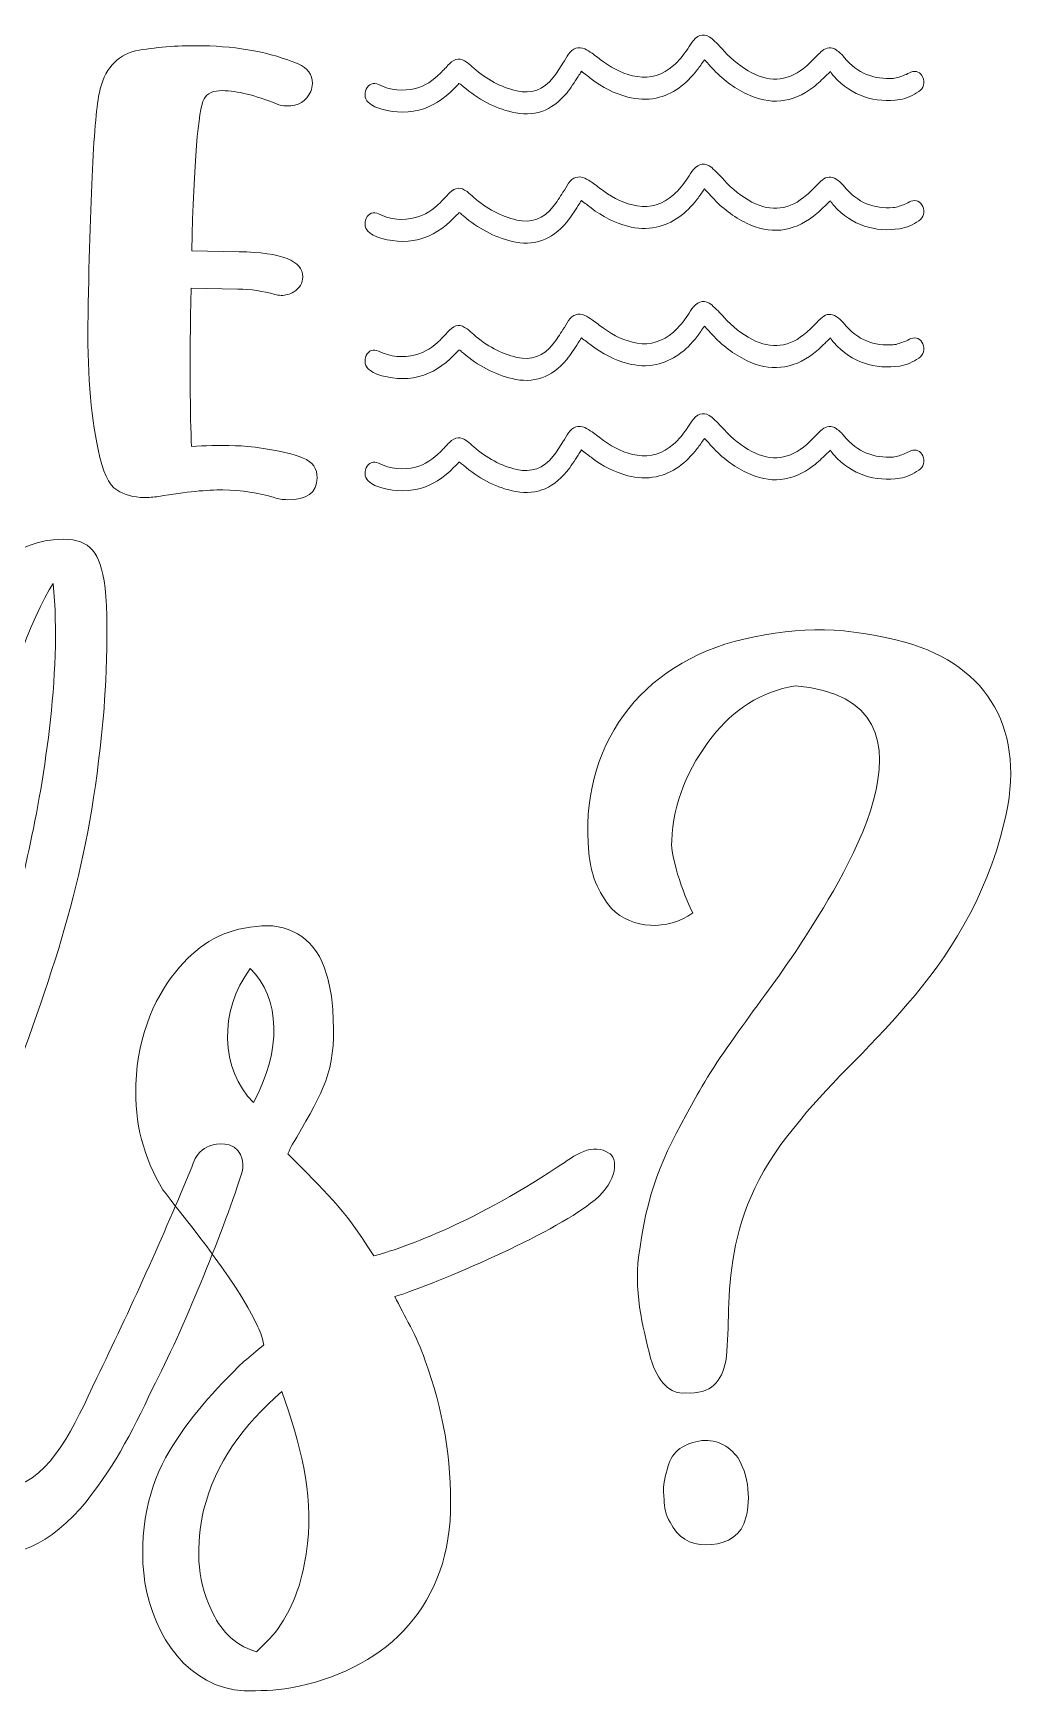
# Model space of a CAD drawing. Header units: inches. Extents: x 0.16 to 5.6, y -5.13 to -0.86.
# Drawn here: x 4.411 to 5.6, y -5.129 to -3.144 of the extents above; entities that cross this region are included whole.
import ezdxf

# ---------------------------------------------------------------- set-up
doc = ezdxf.new("R2010")
doc.units = ezdxf.units.IN
doc.header["$MEASUREMENT"] = 0
doc.layers.add('Layer 1', color=7, linetype='Continuous')

# ---------------------------------------------------------------- blocks, each defined once
blk = doc.blocks.new('block 194')
at = {"layer": 'Layer 1', "lineweight": 0}
blk.add_open_spline([(4.5432, -3.6997), (4.5309, -3.6995), (4.5201, -3.6965), (4.5106, -3.6906), (4.5012, -3.6848), (4.4937, -3.6687), (4.4882, -3.6423), (4.4791, -3.5989), (4.4751, -3.5452), (4.4762, -3.4814), (4.4789, -3.3274), (4.4838, -3.237), (4.4908, -3.2103), (4.4978, -3.1835), (4.5134, -3.1681), (4.5373, -3.164), (4.5613, -3.16), (4.5867, -3.1582), (4.6135, -3.1587), (4.6568, -3.1594), (4.6949, -3.1667), (4.7278, -3.1804), (4.7393, -3.1854), (4.745, -3.1932), (4.7448, -3.204), (4.7448, -3.2072), (4.7441, -3.2104), (4.7429, -3.2133), (4.7376, -3.2252), (4.7279, -3.231), (4.7139, -3.2307), (4.7097, -3.2307), (4.7057, -3.2298), (4.7019, -3.2283), (4.6764, -3.218), (4.6548, -3.2127), (4.6372, -3.2124), (4.6262, -3.2122), (4.6188, -3.2155), (4.6151, -3.2223), (4.608, -3.2362), (4.6031, -3.2969), (4.6003, -3.4043), (4.6003, -3.4043), (4.6572, -3.4053), (4.6572, -3.4053), (4.7082, -3.4062), (4.7335, -3.4162), (4.7332, -3.4353), (4.733, -3.443), (4.7295, -3.4491), (4.7226, -3.4534), (4.7177, -3.4563), (4.7126, -3.4577), (4.7073, -3.4576), (4.7049, -3.4576), (4.7024, -3.4573), (4.6997, -3.4566), (4.686, -3.4525), (4.6713, -3.4503), (4.6555, -3.45), (4.6555, -3.45), (4.5995, -3.449), (4.5995, -3.449), (4.5979, -3.5398), (4.5982, -3.6029), (4.6002, -3.6385), (4.6152, -3.6375), (4.6326, -3.6373), (4.6526, -3.6376), (4.6613, -3.6377), (4.6724, -3.6388), (4.6862, -3.6409), (4.7064, -3.6439), (4.7222, -3.6478), (4.7336, -3.6524), (4.745, -3.6571), (4.7507, -3.665), (4.7505, -3.676), (4.7502, -3.6939), (4.7382, -3.7027), (4.7146, -3.7023), (4.7093, -3.7022), (4.7041, -3.7013), (4.699, -3.6998), (4.6809, -3.6941), (4.6604, -3.691), (4.6374, -3.6906), (4.6192, -3.6903), (4.5937, -3.6928), (4.5611, -3.6983), (4.5545, -3.6993), (4.5486, -3.6998), (4.5432, -3.6997)], degree=3, knots=[0, 0, 0, 0, 1, 1, 1, 2, 2, 2, 3, 3, 3, 4, 4, 4, 5, 5, 5, 6, 6, 6, 7, 7, 7, 8, 8, 8, 9, 9, 9, 10, 10, 10, 11, 11, 11, 12, 12, 12, 13, 13, 13, 14, 14, 14, 15, 15, 15, 16, 16, 16, 17, 17, 17, 18, 18, 18, 19, 19, 19, 20, 20, 20, 21, 21, 21, 22, 22, 22, 23, 23, 23, 24, 24, 24, 25, 25, 25, 26, 26, 26, 27, 27, 27, 28, 28, 28, 29, 29, 29, 30, 30, 30, 31, 31, 31, 31], dxfattribs=at)
blk = doc.blocks.new('block 193')
at = {"layer": 'Layer 1'}
blk.add_blockref('block 194', (0, 0), dxfattribs=at)
blk = doc.blocks.new('block 180')
at = {"layer": 'Layer 1'}
blk.add_blockref('block 193', (0, 0), dxfattribs=at)
blk = doc.blocks.new('block 209')
at = {"layer": 'Layer 1', "lineweight": 0}
for points, knots in [([(4.4867, -4.7539), (4.5246, -4.6764), (4.5678, -4.5809), (4.6003, -4.5016), (4.6039, -4.489), (4.6147, -4.4692), (4.6453, -4.4746), (4.6633, -4.48), (4.6633, -4.5034), (4.6597, -4.5106), (4.6345, -4.5863), (4.5912, -4.6944), (4.5534, -4.7665), (4.5282, -4.8205), (4.5048, -4.8656), (4.4669, -4.9106), (4.3786, -5.0097), (4.2777, -4.9665), (4.2291, -4.8602), (4.2201, -4.8386), (4.2111, -4.8133), (4.2057, -4.7737), (4.1967, -4.7845), (4.1588, -4.871), (4.1372, -4.8962), (4.103, -4.9358), (4.0579, -4.9539), (4.0039, -4.9521), (3.9354, -4.9521), (3.867, -4.9178), (3.8381, -4.8584), (3.8183, -4.8151), (3.7714, -4.6151), (3.9156, -4.4187), (3.9786, -4.3322), (4.0579, -4.28), (4.184, -4.3503), (4.1859, -4.3449), (4.1894, -4.3106), (4.1913, -4.3034), (4.2057, -4.2025), (4.2201, -4.0998), (4.2489, -3.9989), (4.2723, -3.9142), (4.3282, -3.7611), (4.4345, -3.7503), (4.4705, -3.7467), (4.4867, -3.7575), (4.4939, -3.7917), (4.503, -3.8278), (4.4976, -3.9322), (4.4939, -3.9683), (4.4777, -4.1413), (4.4435, -4.2422), (4.384, -4.4043), (4.3624, -4.4656), (4.3372, -4.525), (4.312, -4.5845), (4.3102, -4.5935), (4.3066, -4.6043), (4.3066, -4.6133), (4.3084, -4.6854), (4.3372, -4.8746), (4.384, -4.8854), (4.4327, -4.8728), (4.4597, -4.8115), (4.4867, -4.7539)], [0, 0, 0, 0, 1, 1, 1, 2, 2, 2, 3, 3, 3, 4, 4, 4, 5, 5, 5, 6, 6, 6, 7, 7, 7, 8, 8, 8, 9, 9, 9, 10, 10, 10, 11, 11, 11, 12, 12, 12, 13, 13, 13, 14, 14, 14, 15, 15, 15, 16, 16, 16, 17, 17, 17, 18, 18, 18, 19, 19, 19, 20, 20, 20, 21, 21, 21, 22, 22, 22, 22]), ([(4.4039, -4.1286), (4.4219, -4.0476), (4.4453, -3.9124), (4.4345, -3.8025), (4.4093, -3.8404), (4.3714, -3.9467), (4.357, -4.0079), (4.3318, -4.1178), (4.3192, -4.2133), (4.3102, -4.3286), (4.3102, -4.3539), (4.3084, -4.3773), (4.3084, -4.4025), (4.3102, -4.4025), (4.3786, -4.253), (4.4039, -4.1286)], [0, 0, 0, 0, 1, 1, 1, 2, 2, 2, 3, 3, 3, 4, 4, 4, 5, 5, 5, 5]), ([(4.0976, -4.844), (4.1264, -4.8025), (4.1426, -4.7719), (4.1678, -4.7124), (4.1714, -4.7016), (4.1732, -4.6638), (4.1714, -4.6476), (4.1606, -4.5665), (4.1624, -4.516), (4.1642, -4.4458), (4.1642, -4.4187), (4.1516, -4.4025), (4.1318, -4.3935), (4.0778, -4.3701), (4.0075, -4.5016), (3.9949, -4.5377), (3.9732, -4.5953), (3.957, -4.7142), (3.9823, -4.7989), (3.9877, -4.8187), (4.0093, -4.8656), (4.0345, -4.8782), (4.0507, -4.8854), (4.0832, -4.862), (4.0976, -4.844)], [0, 0, 0, 0, 1, 1, 1, 2, 2, 2, 3, 3, 3, 4, 4, 4, 5, 5, 5, 6, 6, 6, 7, 7, 7, 8, 8, 8, 8])]:
    blk.add_open_spline(points, degree=3, knots=knots, dxfattribs=at)
blk = doc.blocks.new('block 208')
at = {"layer": 'Layer 1'}
blk.add_blockref('block 209', (0, 0), dxfattribs=at)
blk = doc.blocks.new('block 211')
at = {"layer": 'Layer 1', "lineweight": 0}
for points, knots in [([(5.0777, -4.5448), (5.0326, -4.5809), (4.8957, -4.6404), (4.8434, -4.6566), (4.8542, -4.6782), (4.8704, -4.7052), (4.8795, -4.7322), (4.9011, -4.7917), (4.9119, -4.8512), (4.9101, -4.9142), (4.9065, -5.0331), (4.8272, -5.1052), (4.7191, -5.125), (4.6993, -5.1286), (4.6813, -5.1286), (4.6632, -5.1286), (4.5966, -5.125), (4.5551, -5.0638), (4.5443, -4.9989), (4.5353, -4.9376), (4.5497, -4.8818), (4.5732, -4.8421), (4.5966, -4.8025), (4.6272, -4.7683), (4.6632, -4.734), (4.6704, -4.7286), (4.6777, -4.7214), (4.6867, -4.7142), (4.6849, -4.707), (4.6831, -4.6998), (4.6795, -4.6926), (4.6524, -4.6331), (4.5822, -4.5521), (4.5659, -4.5286), (4.5425, -4.4908), (4.5317, -4.4476), (4.5335, -4.4025), (4.5353, -4.3412), (4.5588, -4.2926), (4.5858, -4.262), (4.611, -4.2331), (4.638, -4.2169), (4.6777, -4.2133), (4.7137, -4.2079), (4.7461, -4.2259), (4.7588, -4.262), (4.7659, -4.2818), (4.7696, -4.3034), (4.7696, -4.325), (4.7731, -4.3863), (4.7569, -4.4115), (4.7263, -4.4656), (4.7227, -4.471), (4.7191, -4.4764), (4.7155, -4.4854), (4.7605, -4.5323), (4.7804, -4.5467), (4.8182, -4.6079), (4.8507, -4.5989), (4.9317, -4.5719), (5.038, -4.5016), (5.0596, -4.4872), (5.0795, -4.471), (5.1011, -4.4854), (5.1119, -4.4944), (5.1083, -4.5232), (5.0777, -4.5448)], [0, 0, 0, 0, 1, 1, 1, 2, 2, 2, 3, 3, 3, 4, 4, 4, 5, 5, 5, 6, 6, 6, 7, 7, 7, 8, 8, 8, 9, 9, 9, 10, 10, 10, 11, 11, 11, 12, 12, 12, 13, 13, 13, 14, 14, 14, 15, 15, 15, 16, 16, 16, 17, 17, 17, 18, 18, 18, 19, 19, 19, 20, 20, 20, 21, 21, 21, 22, 22, 22, 22]), ([(4.6741, -4.4241), (4.7083, -4.3629), (4.7065, -4.298), (4.6704, -4.2638), (4.6326, -4.3142), (4.6344, -4.3845), (4.6741, -4.4241)], [0, 0, 0, 0, 1, 1, 1, 2, 2, 2, 2]), ([(4.7083, -4.7701), (4.6615, -4.8115), (4.629, -4.8548), (4.6146, -4.9124), (4.6056, -4.9539), (4.6056, -4.9935), (4.6236, -5.0313), (4.6344, -5.0548), (4.6488, -5.0728), (4.6777, -5.0818), (4.6885, -5.071), (4.6993, -5.062), (4.7065, -5.0494), (4.7263, -5.0205), (4.7353, -4.9863), (4.7389, -4.9521), (4.7461, -4.8908), (4.7299, -4.8331), (4.7083, -4.7701)], [0, 0, 0, 0, 1, 1, 1, 2, 2, 2, 3, 3, 3, 4, 4, 4, 5, 5, 5, 6, 6, 6, 6])]:
    blk.add_open_spline(points, degree=3, knots=knots, dxfattribs=at)
blk = doc.blocks.new('block 210')
at = {"layer": 'Layer 1'}
blk.add_blockref('block 211', (0, 0), dxfattribs=at)
blk = doc.blocks.new('block 213')
at = {"layer": 'Layer 1', "lineweight": 0}
for points, knots in [([(5.5731, -4.089), (5.528, -4.2746), (5.3929, -4.3611), (5.3226, -4.453), (5.2253, -4.5683), (5.2488, -4.671), (5.2397, -4.734), (5.2343, -4.7575), (5.2235, -4.7737), (5.1911, -4.7719), (5.1731, -4.7737), (5.1587, -4.7593), (5.1496, -4.7304), (5.1407, -4.6926), (5.128, -4.6494), (5.137, -4.5971), (5.1479, -4.5214), (5.1677, -4.4818), (5.2055, -4.4151), (5.2343, -4.3611), (5.301, -4.28), (5.3334, -4.2277), (5.3677, -4.1737), (5.5244, -3.9413), (5.3226, -3.9251), (5.2812, -3.9322), (5.2488, -3.9539), (5.2235, -3.9863), (5.1947, -4.0223), (5.1767, -4.0656), (5.1749, -4.1106), (5.1731, -4.1322), (5.1929, -4.1845), (5.2001, -4.1971), (5.1695, -4.2187), (5.128, -4.2169), (5.1028, -4.1917), (5.0866, -4.1719), (5.0776, -4.1503), (5.0758, -4.125), (5.0632, -3.9989), (5.137, -3.898), (5.2614, -3.8692), (5.3298, -3.853), (5.3857, -3.8548), (5.4542, -3.8728), (5.555, -3.9016), (5.6001, -3.9791), (5.5731, -4.089)], [0, 0, 0, 0, 1, 1, 1, 2, 2, 2, 3, 3, 3, 4, 4, 4, 5, 5, 5, 6, 6, 6, 7, 7, 7, 8, 8, 8, 9, 9, 9, 10, 10, 10, 11, 11, 11, 12, 12, 12, 13, 13, 13, 14, 14, 14, 15, 15, 15, 16, 16, 16, 16]), ([(5.2542, -4.8494), (5.2704, -4.8764), (5.2686, -4.9106), (5.2614, -4.9286), (5.2542, -4.9467), (5.2343, -4.9539), (5.2163, -4.9539), (5.1965, -4.9539), (5.1821, -4.9449), (5.1731, -4.9268), (5.1677, -4.9178), (5.1659, -4.9088), (5.1659, -4.8998), (5.1641, -4.8872), (5.1659, -4.8746), (5.1695, -4.8638), (5.1731, -4.844), (5.1875, -4.8331), (5.2073, -4.8295), (5.2271, -4.8259), (5.2434, -4.8349), (5.2542, -4.8494)], [0, 0, 0, 0, 1, 1, 1, 2, 2, 2, 3, 3, 3, 4, 4, 4, 5, 5, 5, 6, 6, 6, 7, 7, 7, 7])]:
    blk.add_open_spline(points, degree=3, knots=knots, dxfattribs=at)
blk = doc.blocks.new('block 212')
at = {"layer": 'Layer 1'}
blk.add_blockref('block 213', (0, 0), dxfattribs=at)
blk = doc.blocks.new('block 195')
at = {"layer": 'Layer 1'}
for name in ['block 208', 'block 212', 'block 210']:
    blk.add_blockref(name, (0, 0), dxfattribs=at)
blk = doc.blocks.new('block 287')
at = {"layer": 'Layer 1', "lineweight": 0}
blk.add_open_spline([(5.2233, -3.6388), (5.2354, -3.652), (5.2491, -3.6624), (5.2644, -3.6698), (5.2923, -3.6834), (5.3193, -3.681), (5.3448, -3.6615), (5.3501, -3.6574), (5.355, -3.6524), (5.36, -3.6477), (5.3615, -3.6464), (5.3629, -3.645), (5.365, -3.6429), (5.3665, -3.6451), (5.3675, -3.647), (5.3689, -3.6485), (5.3913, -3.6729), (5.4182, -3.6809), (5.4482, -3.6765), (5.4563, -3.6754), (5.4637, -3.6716), (5.4708, -3.667), (5.4765, -3.6633), (5.4783, -3.6561), (5.4757, -3.6499), (5.4731, -3.644), (5.4673, -3.6413), (5.4614, -3.6436), (5.4589, -3.6446), (5.4566, -3.6462), (5.4541, -3.6471), (5.4495, -3.6487), (5.4448, -3.6509), (5.44, -3.6512), (5.4175, -3.6526), (5.3975, -3.6457), (5.3816, -3.6261), (5.3788, -3.6227), (5.3754, -3.6195), (5.3718, -3.6171), (5.3662, -3.6133), (5.3604, -3.6139), (5.355, -3.6182), (5.353, -3.6198), (5.3512, -3.6217), (5.3493, -3.6235), (5.3451, -3.6277), (5.341, -3.6321), (5.3366, -3.6361), (5.3162, -3.6541), (5.2943, -3.6568), (5.271, -3.6445), (5.2587, -3.638), (5.2476, -3.6293), (5.2378, -3.6184), (5.233, -3.6131), (5.2281, -3.6079), (5.2228, -3.6034), (5.2153, -3.597), (5.2075, -3.5981), (5.201, -3.6057), (5.1985, -3.6088), (5.1963, -3.6122), (5.1941, -3.6156), (5.1891, -3.6232), (5.1836, -3.6301), (5.177, -3.6359), (5.1641, -3.6472), (5.1497, -3.6518), (5.1336, -3.6491), (5.119, -3.6466), (5.1056, -3.6404), (5.0932, -3.6313), (5.0887, -3.628), (5.0842, -3.6243), (5.0796, -3.6211), (5.0768, -3.6191), (5.0739, -3.6172), (5.0708, -3.6159), (5.0632, -3.6127), (5.0565, -3.6149), (5.0515, -3.6221), (5.0491, -3.6255), (5.0471, -3.6293), (5.0448, -3.6329), (5.041, -3.6387), (5.0374, -3.6447), (5.0332, -3.6501), (5.0214, -3.6652), (5.0065, -3.6699), (4.9895, -3.6661), (4.9704, -3.6618), (4.9534, -3.6523), (4.9379, -3.639), (4.9352, -3.6367), (4.9327, -3.6342), (4.9299, -3.6321), (4.9222, -3.6262), (4.9159, -3.6267), (4.9089, -3.6337), (4.9052, -3.6374), (4.9017, -3.6413), (4.898, -3.645), (4.8892, -3.6536), (4.8796, -3.6605), (4.8682, -3.6632), (4.8531, -3.6669), (4.8383, -3.6658), (4.824, -3.6587), (4.818, -3.6556), (4.8119, -3.658), (4.8091, -3.6641), (4.8063, -3.6701), (4.8079, -3.6774), (4.8134, -3.6814), (4.816, -3.6834), (4.8189, -3.6851), (4.8218, -3.6861), (4.8384, -3.6919), (4.8551, -3.6934), (4.8721, -3.6892), (4.8883, -3.6853), (4.902, -3.6759), (4.9143, -3.6635), (4.9164, -3.6614), (4.9184, -3.6593), (4.9203, -3.6574), (4.9209, -3.6575), (4.9211, -3.6575), (4.9212, -3.6576), (4.9227, -3.6588), (4.9241, -3.6599), (4.9255, -3.6611), (4.9431, -3.6759), (4.9624, -3.6866), (4.9838, -3.6916), (5.0091, -3.6977), (5.0313, -3.6906), (5.0493, -3.6687), (5.0543, -3.6626), (5.0585, -3.6555), (5.063, -3.6488), (5.0642, -3.647), (5.0654, -3.645), (5.0668, -3.6427), (5.0709, -3.6458), (5.0747, -3.6487), (5.0784, -3.6515), (5.0919, -3.6619), (5.1065, -3.6694), (5.1224, -3.6735), (5.1336, -3.6764), (5.1449, -3.6771), (5.1563, -3.6747), (5.1762, -3.6705), (5.1921, -3.6582), (5.2054, -3.6411), (5.2083, -3.6374), (5.211, -3.6334), (5.2142, -3.6288), (5.2175, -3.6324), (5.2204, -3.6356), (5.2233, -3.6388)], degree=3, knots=[0, 0, 0, 0, 1, 1, 1, 2, 2, 2, 3, 3, 3, 4, 4, 4, 5, 5, 5, 6, 6, 6, 7, 7, 7, 8, 8, 8, 9, 9, 9, 10, 10, 10, 11, 11, 11, 12, 12, 12, 13, 13, 13, 14, 14, 14, 15, 15, 15, 16, 16, 16, 17, 17, 17, 18, 18, 18, 19, 19, 19, 20, 20, 20, 21, 21, 21, 22, 22, 22, 23, 23, 23, 24, 24, 24, 25, 25, 25, 26, 26, 26, 27, 27, 27, 28, 28, 28, 29, 29, 29, 30, 30, 30, 31, 31, 31, 32, 32, 32, 33, 33, 33, 34, 34, 34, 35, 35, 35, 36, 36, 36, 37, 37, 37, 38, 38, 38, 39, 39, 39, 40, 40, 40, 41, 41, 41, 42, 42, 42, 43, 43, 43, 44, 44, 44, 45, 45, 45, 46, 46, 46, 47, 47, 47, 48, 48, 48, 49, 49, 49, 50, 50, 50, 51, 51, 51, 52, 52, 52, 53, 53, 53, 54, 54, 54, 54], dxfattribs=at)
blk = doc.blocks.new('block 286')
at = {"layer": 'Layer 1'}
blk.add_blockref('block 287', (0, 0), dxfattribs=at)
blk = doc.blocks.new('block 289')
at = {"layer": 'Layer 1', "lineweight": 0}
blk.add_open_spline([(5.2233, -3.5044), (5.2354, -3.5176), (5.2491, -3.528), (5.2644, -3.5355), (5.2923, -3.5491), (5.3193, -3.5467), (5.3448, -3.5272), (5.3501, -3.5231), (5.355, -3.518), (5.36, -3.5134), (5.3615, -3.5121), (5.3629, -3.5106), (5.365, -3.5086), (5.3665, -3.5107), (5.3675, -3.5127), (5.3689, -3.5142), (5.3913, -3.5385), (5.4182, -3.5466), (5.4482, -3.5422), (5.4563, -3.541), (5.4637, -3.5372), (5.4708, -3.5327), (5.4765, -3.529), (5.4783, -3.5218), (5.4757, -3.5156), (5.4731, -3.5096), (5.4673, -3.507), (5.4614, -3.5093), (5.4589, -3.5103), (5.4566, -3.5119), (5.4541, -3.5127), (5.4495, -3.5143), (5.4448, -3.5165), (5.44, -3.5168), (5.4175, -3.5183), (5.3975, -3.5114), (5.3816, -3.4918), (5.3788, -3.4883), (5.3754, -3.4852), (5.3718, -3.4828), (5.3662, -3.479), (5.3604, -3.4796), (5.355, -3.4839), (5.353, -3.4855), (5.3512, -3.4874), (5.3493, -3.4892), (5.3451, -3.4934), (5.341, -3.4978), (5.3366, -3.5017), (5.3162, -3.5198), (5.2943, -3.5225), (5.271, -3.5101), (5.2587, -3.5036), (5.2476, -3.495), (5.2378, -3.4841), (5.233, -3.4788), (5.2281, -3.4735), (5.2228, -3.469), (5.2153, -3.4627), (5.2075, -3.4637), (5.201, -3.4714), (5.1985, -3.4744), (5.1963, -3.4779), (5.1941, -3.4813), (5.1891, -3.4888), (5.1836, -3.4958), (5.177, -3.5016), (5.1641, -3.5128), (5.1497, -3.5175), (5.1336, -3.5148), (5.119, -3.5123), (5.1056, -3.506), (5.0932, -3.497), (5.0887, -3.4936), (5.0842, -3.49), (5.0796, -3.4868), (5.0768, -3.4848), (5.0739, -3.4829), (5.0708, -3.4816), (5.0632, -3.4784), (5.0565, -3.4806), (5.0515, -3.4877), (5.0491, -3.4912), (5.0471, -3.495), (5.0448, -3.4986), (5.041, -3.5043), (5.0374, -3.5103), (5.0332, -3.5157), (5.0214, -3.5309), (5.0065, -3.5356), (4.9895, -3.5318), (4.9704, -3.5275), (4.9534, -3.5179), (4.9379, -3.5046), (4.9352, -3.5024), (4.9327, -3.4999), (4.9299, -3.4978), (4.9222, -3.4919), (4.9159, -3.4924), (4.9089, -3.4994), (4.9052, -3.5031), (4.9017, -3.507), (4.898, -3.5107), (4.8892, -3.5193), (4.8796, -3.5261), (4.8682, -3.5289), (4.8531, -3.5326), (4.8383, -3.5315), (4.824, -3.5243), (4.818, -3.5213), (4.8119, -3.5237), (4.8091, -3.5297), (4.8063, -3.5357), (4.8079, -3.5431), (4.8134, -3.5471), (4.816, -3.5491), (4.8189, -3.5507), (4.8218, -3.5518), (4.8384, -3.5576), (4.8551, -3.5591), (4.8721, -3.5549), (4.8883, -3.5509), (4.902, -3.5416), (4.9143, -3.5292), (4.9164, -3.5271), (4.9184, -3.525), (4.9203, -3.5231), (4.9209, -3.5232), (4.9211, -3.5232), (4.9212, -3.5233), (4.9227, -3.5244), (4.9241, -3.5256), (4.9255, -3.5268), (4.9431, -3.5416), (4.9624, -3.5522), (4.9838, -3.5573), (5.0091, -3.5634), (5.0313, -3.5563), (5.0493, -3.5344), (5.0543, -3.5283), (5.0585, -3.5212), (5.063, -3.5145), (5.0642, -3.5126), (5.0654, -3.5106), (5.0668, -3.5084), (5.0709, -3.5115), (5.0747, -3.5143), (5.0784, -3.5172), (5.0919, -3.5276), (5.1065, -3.5351), (5.1224, -3.5392), (5.1336, -3.5421), (5.1449, -3.5428), (5.1563, -3.5404), (5.1762, -3.5361), (5.1921, -3.5239), (5.2054, -3.5068), (5.2083, -3.503), (5.211, -3.4991), (5.2142, -3.4945), (5.2175, -3.4981), (5.2204, -3.5013), (5.2233, -3.5044)], degree=3, knots=[0, 0, 0, 0, 1, 1, 1, 2, 2, 2, 3, 3, 3, 4, 4, 4, 5, 5, 5, 6, 6, 6, 7, 7, 7, 8, 8, 8, 9, 9, 9, 10, 10, 10, 11, 11, 11, 12, 12, 12, 13, 13, 13, 14, 14, 14, 15, 15, 15, 16, 16, 16, 17, 17, 17, 18, 18, 18, 19, 19, 19, 20, 20, 20, 21, 21, 21, 22, 22, 22, 23, 23, 23, 24, 24, 24, 25, 25, 25, 26, 26, 26, 27, 27, 27, 28, 28, 28, 29, 29, 29, 30, 30, 30, 31, 31, 31, 32, 32, 32, 33, 33, 33, 34, 34, 34, 35, 35, 35, 36, 36, 36, 37, 37, 37, 38, 38, 38, 39, 39, 39, 40, 40, 40, 41, 41, 41, 42, 42, 42, 43, 43, 43, 44, 44, 44, 45, 45, 45, 46, 46, 46, 47, 47, 47, 48, 48, 48, 49, 49, 49, 50, 50, 50, 51, 51, 51, 52, 52, 52, 53, 53, 53, 54, 54, 54, 54], dxfattribs=at)
blk = doc.blocks.new('block 288')
at = {"layer": 'Layer 1'}
blk.add_blockref('block 289', (0, 0), dxfattribs=at)
blk = doc.blocks.new('block 291')
at = {"layer": 'Layer 1', "lineweight": 0}
blk.add_open_spline([(5.2233, -3.3401), (5.2354, -3.3532), (5.2491, -3.3637), (5.2644, -3.3711), (5.2923, -3.3847), (5.3193, -3.3823), (5.3448, -3.3628), (5.3501, -3.3587), (5.355, -3.3537), (5.36, -3.349), (5.3615, -3.3477), (5.3629, -3.3463), (5.365, -3.3442), (5.3665, -3.3464), (5.3675, -3.3483), (5.3689, -3.3498), (5.3913, -3.3742), (5.4182, -3.3822), (5.4482, -3.3778), (5.4563, -3.3767), (5.4637, -3.3729), (5.4708, -3.3683), (5.4765, -3.3646), (5.4783, -3.3574), (5.4757, -3.3512), (5.4731, -3.3453), (5.4673, -3.3426), (5.4614, -3.3449), (5.4589, -3.3459), (5.4566, -3.3475), (5.4541, -3.3484), (5.4495, -3.35), (5.4448, -3.3522), (5.44, -3.3525), (5.4175, -3.3539), (5.3975, -3.347), (5.3816, -3.3274), (5.3788, -3.324), (5.3754, -3.3208), (5.3718, -3.3184), (5.3662, -3.3146), (5.3604, -3.3152), (5.355, -3.3195), (5.353, -3.3211), (5.3512, -3.323), (5.3493, -3.3248), (5.3451, -3.329), (5.341, -3.3334), (5.3366, -3.3373), (5.3162, -3.3554), (5.2943, -3.3581), (5.271, -3.3458), (5.2587, -3.3392), (5.2476, -3.3306), (5.2378, -3.3197), (5.233, -3.3144), (5.2281, -3.3092), (5.2228, -3.3046), (5.2153, -3.2983), (5.2075, -3.2993), (5.201, -3.307), (5.1985, -3.31), (5.1963, -3.3135), (5.1941, -3.3169), (5.1891, -3.3245), (5.1836, -3.3314), (5.177, -3.3372), (5.1641, -3.3485), (5.1497, -3.3531), (5.1336, -3.3504), (5.119, -3.3479), (5.1056, -3.3417), (5.0932, -3.3326), (5.0887, -3.3293), (5.0842, -3.3256), (5.0796, -3.3224), (5.0768, -3.3204), (5.0739, -3.3185), (5.0708, -3.3172), (5.0632, -3.314), (5.0565, -3.3162), (5.0515, -3.3234), (5.0491, -3.3268), (5.0471, -3.3306), (5.0448, -3.3342), (5.041, -3.34), (5.0374, -3.346), (5.0332, -3.3513), (5.0214, -3.3665), (5.0065, -3.3712), (4.9895, -3.3674), (4.9704, -3.3631), (4.9534, -3.3535), (4.9379, -3.3403), (4.9352, -3.338), (4.9327, -3.3355), (4.9299, -3.3334), (4.9222, -3.3275), (4.9159, -3.328), (4.9089, -3.335), (4.9052, -3.3387), (4.9017, -3.3426), (4.898, -3.3463), (4.8892, -3.3549), (4.8796, -3.3618), (4.8682, -3.3645), (4.8531, -3.3682), (4.8383, -3.3671), (4.824, -3.3599), (4.818, -3.3569), (4.8119, -3.3593), (4.8091, -3.3654), (4.8063, -3.3714), (4.8079, -3.3787), (4.8134, -3.3827), (4.816, -3.3847), (4.8189, -3.3863), (4.8218, -3.3874), (4.8384, -3.3932), (4.8551, -3.3947), (4.8721, -3.3905), (4.8883, -3.3866), (4.902, -3.3772), (4.9143, -3.3648), (4.9164, -3.3627), (4.9184, -3.3606), (4.9203, -3.3587), (4.9209, -3.3588), (4.9211, -3.3588), (4.9212, -3.3589), (4.9227, -3.36), (4.9241, -3.3612), (4.9255, -3.3624), (4.9431, -3.3772), (4.9624, -3.3878), (4.9838, -3.3929), (5.0091, -3.399), (5.0313, -3.3919), (5.0493, -3.37), (5.0543, -3.3639), (5.0585, -3.3568), (5.063, -3.3501), (5.0642, -3.3483), (5.0654, -3.3463), (5.0668, -3.344), (5.0709, -3.3471), (5.0747, -3.3499), (5.0784, -3.3528), (5.0919, -3.3632), (5.1065, -3.3707), (5.1224, -3.3748), (5.1336, -3.3777), (5.1449, -3.3784), (5.1563, -3.376), (5.1762, -3.3718), (5.1921, -3.3595), (5.2054, -3.3424), (5.2083, -3.3387), (5.211, -3.3347), (5.2142, -3.3301), (5.2175, -3.3337), (5.2204, -3.3369), (5.2233, -3.3401)], degree=3, knots=[0, 0, 0, 0, 1, 1, 1, 2, 2, 2, 3, 3, 3, 4, 4, 4, 5, 5, 5, 6, 6, 6, 7, 7, 7, 8, 8, 8, 9, 9, 9, 10, 10, 10, 11, 11, 11, 12, 12, 12, 13, 13, 13, 14, 14, 14, 15, 15, 15, 16, 16, 16, 17, 17, 17, 18, 18, 18, 19, 19, 19, 20, 20, 20, 21, 21, 21, 22, 22, 22, 23, 23, 23, 24, 24, 24, 25, 25, 25, 26, 26, 26, 27, 27, 27, 28, 28, 28, 29, 29, 29, 30, 30, 30, 31, 31, 31, 32, 32, 32, 33, 33, 33, 34, 34, 34, 35, 35, 35, 36, 36, 36, 37, 37, 37, 38, 38, 38, 39, 39, 39, 40, 40, 40, 41, 41, 41, 42, 42, 42, 43, 43, 43, 44, 44, 44, 45, 45, 45, 46, 46, 46, 47, 47, 47, 48, 48, 48, 49, 49, 49, 50, 50, 50, 51, 51, 51, 52, 52, 52, 53, 53, 53, 54, 54, 54, 54], dxfattribs=at)
blk = doc.blocks.new('block 290')
at = {"layer": 'Layer 1'}
blk.add_blockref('block 291', (0, 0), dxfattribs=at)
blk = doc.blocks.new('block 293')
at = {"layer": 'Layer 1', "lineweight": 0}
blk.add_open_spline([(5.2233, -3.1854), (5.2354, -3.1985), (5.2491, -3.2089), (5.2644, -3.2164), (5.2923, -3.23), (5.3193, -3.2276), (5.3448, -3.2081), (5.3501, -3.204), (5.355, -3.199), (5.36, -3.1943), (5.3615, -3.193), (5.3629, -3.1916), (5.365, -3.1895), (5.3665, -3.1916), (5.3675, -3.1936), (5.3689, -3.1951), (5.3913, -3.2194), (5.4182, -3.2275), (5.4482, -3.2231), (5.4563, -3.222), (5.4637, -3.2181), (5.4708, -3.2136), (5.4765, -3.2099), (5.4783, -3.2027), (5.4757, -3.1965), (5.4731, -3.1906), (5.4673, -3.1879), (5.4614, -3.1902), (5.4589, -3.1912), (5.4566, -3.1928), (5.4541, -3.1937), (5.4495, -3.1953), (5.4448, -3.1974), (5.44, -3.1977), (5.4175, -3.1992), (5.3975, -3.1923), (5.3816, -3.1727), (5.3788, -3.1692), (5.3754, -3.1661), (5.3718, -3.1637), (5.3662, -3.1599), (5.3604, -3.1605), (5.355, -3.1648), (5.353, -3.1664), (5.3512, -3.1683), (5.3493, -3.1701), (5.3451, -3.1743), (5.341, -3.1787), (5.3366, -3.1826), (5.3162, -3.2007), (5.2943, -3.2034), (5.271, -3.1911), (5.2587, -3.1845), (5.2476, -3.1759), (5.2378, -3.165), (5.233, -3.1597), (5.2281, -3.1545), (5.2228, -3.1499), (5.2153, -3.1436), (5.2075, -3.1446), (5.201, -3.1523), (5.1985, -3.1553), (5.1963, -3.1588), (5.1941, -3.1622), (5.1891, -3.1697), (5.1836, -3.1767), (5.177, -3.1825), (5.1641, -3.1937), (5.1497, -3.1984), (5.1336, -3.1957), (5.119, -3.1932), (5.1056, -3.187), (5.0932, -3.1779), (5.0887, -3.1746), (5.0842, -3.1709), (5.0796, -3.1677), (5.0768, -3.1657), (5.0739, -3.1638), (5.0708, -3.1625), (5.0632, -3.1593), (5.0565, -3.1615), (5.0515, -3.1687), (5.0491, -3.1721), (5.0471, -3.1759), (5.0448, -3.1795), (5.041, -3.1853), (5.0374, -3.1913), (5.0332, -3.1966), (5.0214, -3.2118), (5.0065, -3.2165), (4.9895, -3.2127), (4.9704, -3.2084), (4.9534, -3.1988), (4.9379, -3.1856), (4.9352, -3.1833), (4.9327, -3.1808), (4.9299, -3.1787), (4.9222, -3.1728), (4.9159, -3.1733), (4.9089, -3.1803), (4.9052, -3.184), (4.9017, -3.1879), (4.898, -3.1916), (4.8892, -3.2002), (4.8796, -3.2071), (4.8682, -3.2098), (4.8531, -3.2135), (4.8383, -3.2124), (4.824, -3.2052), (4.818, -3.2022), (4.8119, -3.2046), (4.8091, -3.2106), (4.8063, -3.2167), (4.8079, -3.224), (4.8134, -3.228), (4.816, -3.23), (4.8189, -3.2316), (4.8218, -3.2327), (4.8384, -3.2385), (4.8551, -3.24), (4.8721, -3.2358), (4.8883, -3.2319), (4.902, -3.2225), (4.9143, -3.2101), (4.9164, -3.208), (4.9184, -3.2059), (4.9203, -3.204), (4.9209, -3.2041), (4.9211, -3.2041), (4.9212, -3.2042), (4.9227, -3.2053), (4.9241, -3.2065), (4.9255, -3.2077), (4.9431, -3.2225), (4.9624, -3.2331), (4.9838, -3.2382), (5.0091, -3.2443), (5.0313, -3.2372), (5.0493, -3.2153), (5.0543, -3.2092), (5.0585, -3.2021), (5.063, -3.1954), (5.0642, -3.1936), (5.0654, -3.1916), (5.0668, -3.1893), (5.0709, -3.1924), (5.0747, -3.1952), (5.0784, -3.1981), (5.0919, -3.2085), (5.1065, -3.216), (5.1224, -3.2201), (5.1336, -3.223), (5.1449, -3.2237), (5.1563, -3.2213), (5.1762, -3.2171), (5.1921, -3.2048), (5.2054, -3.1877), (5.2083, -3.184), (5.211, -3.18), (5.2142, -3.1754), (5.2175, -3.179), (5.2204, -3.1822), (5.2233, -3.1854)], degree=3, knots=[0, 0, 0, 0, 1, 1, 1, 2, 2, 2, 3, 3, 3, 4, 4, 4, 5, 5, 5, 6, 6, 6, 7, 7, 7, 8, 8, 8, 9, 9, 9, 10, 10, 10, 11, 11, 11, 12, 12, 12, 13, 13, 13, 14, 14, 14, 15, 15, 15, 16, 16, 16, 17, 17, 17, 18, 18, 18, 19, 19, 19, 20, 20, 20, 21, 21, 21, 22, 22, 22, 23, 23, 23, 24, 24, 24, 25, 25, 25, 26, 26, 26, 27, 27, 27, 28, 28, 28, 29, 29, 29, 30, 30, 30, 31, 31, 31, 32, 32, 32, 33, 33, 33, 34, 34, 34, 35, 35, 35, 36, 36, 36, 37, 37, 37, 38, 38, 38, 39, 39, 39, 40, 40, 40, 41, 41, 41, 42, 42, 42, 43, 43, 43, 44, 44, 44, 45, 45, 45, 46, 46, 46, 47, 47, 47, 48, 48, 48, 49, 49, 49, 50, 50, 50, 51, 51, 51, 52, 52, 52, 53, 53, 53, 54, 54, 54, 54], dxfattribs=at)
blk = doc.blocks.new('block 292')
at = {"layer": 'Layer 1'}
blk.add_blockref('block 293', (0, 0), dxfattribs=at)
blk = doc.blocks.new('block 285')
at = {"layer": 'Layer 1'}
for name in ['block 292', 'block 290', 'block 288', 'block 286']:
    blk.add_blockref(name, (0, 0), dxfattribs=at)

msp = doc.modelspace()

# ---------------------------------------------------------------- block references
at = {"layer": 'Layer 1'}
for name in ['block 180', 'block 285', 'block 195']:
    msp.add_blockref(name, (0, 0), dxfattribs=at)

doc.saveas('drawing.dxf')
